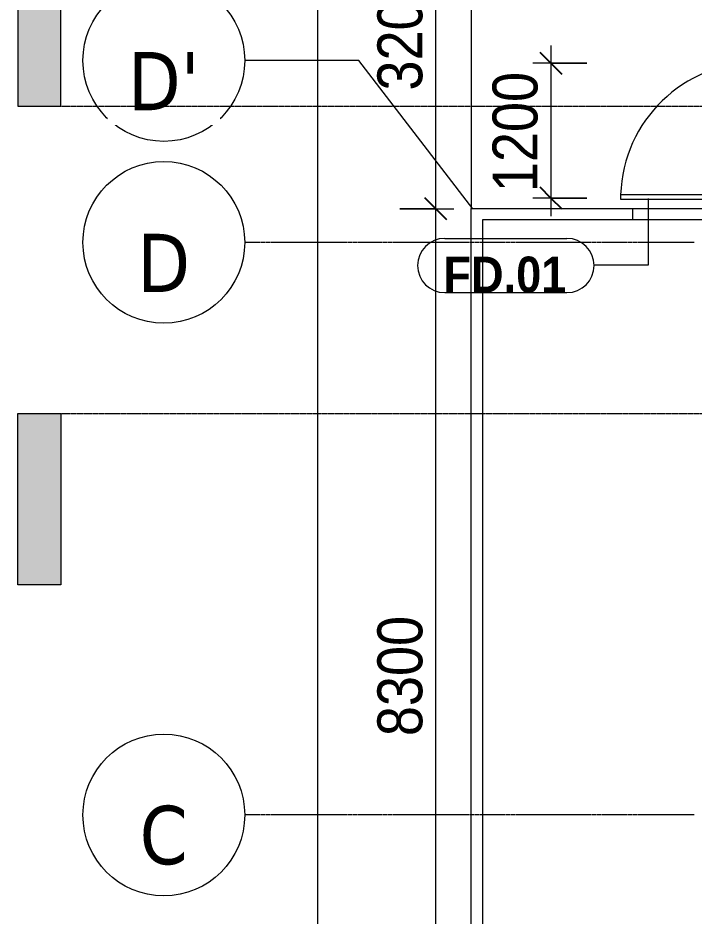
# Model space of a CAD drawing. Header units: millimetres. Extents: x 962 to 241049, y -15958 to 84407.
# Drawn here: x 90248 to 96266, y 27537 to 35536 of the extents above; entities that cross this region are included whole.
import ezdxf

# ---------------------------------------------------------------- set-up
doc = ezdxf.new("R2010")
doc.units = ezdxf.units.MM
doc.linetypes.add('Dash Dot 3_16_', pattern=[7.9375, 4.7625, -1.5875, 0, -1.5875])
doc.linetypes.add('Grid Line', pattern=[22.225, 12.7, -3.175, 3.175, -3.175])
for name, color, linetype, lineweight in [('A-ANNO-DIMS', 211, 'Continuous', 9), ('A-ANNO-DIMS-160', 211, 'Continuous', 9), ('A-DETL-GENF-2', 1, 'Continuous', 9), ('A-DOOR-3', 1, 'Continuous', 9), ('A-DOOR-IDEN', 31, 'Continuous', 9), ('A-FLOR', 192, 'Continuous', 9), ('A-WALL', 113, 'Continuous', 9), ('G-ANNO-SYMB', 111, 'Continuous', 9), ('G-ANNO-SYMB-1', 111, 'Dash Dot 3_16_', 18), ('S-GRID', 1, 'Continuous', 9), ('S-GRID-1', 1, 'Grid Line', 9), ('S-GRID-IDEN', 1, 'Continuous', 9)]:
    doc.layers.add(name, color=color, linetype=linetype, lineweight=lineweight)
doc.styles.add('Arial_B_5', font='arialbd_0.ttf', dxfattribs={"width": 0.9, "height": 320})
doc.styles.add('Tahoma_B', font='tahomabd_0.ttf', dxfattribs={"height": 520})
doc.styles.add('UTM Avo', font='UTM Avo.ttf', dxfattribs={"width": 0.9, "height": 400})
doc.dimstyles.new('1_Dim_chi_tiet_2_5', dxfattribs={"dimscale": 304.8, "dimtxt": 399.720379, "dimasz": 0.629921, "dimexe": 0.524934, "dimexo": 0.0625, "dimgap": 0.052493, "dimtad": 1, "dimdec": 0, "dimrnd": 5, "dimzin": 0, "dimdsep": 46, "dimtxsty": 'UTM Avo', "dimblk1": 'OBLIQUE', "dimblk2": 'OBLIQUE', "dimsah": 1, "dimcen": 0.09, "dimdle": 0.524934, "dimazin": 0, "dimtfac": 1, "dimtdec": 4, "dimtix": 1, "dimtmove": 0, "dimatfit": 3, "dimfxl": 1.049869, "dimfxlon": 1, "dimtvp": 1, "dimtolj": 1, "dimtzin": 0, "dimarcsym": 2})

# ---------------------------------------------------------------- blocks, each defined once
blk = doc.blocks.new('FD_01 - FD_01-1200x2200mm-1787918-TKCS_MB TẦNG 1')
at = {"layer": 'A-DETL-GENF-2'}
for p, q in [((570, -100), (570, -1320)), ((610, -1320), (610, -100)), ((570, -1320), (610, -1320))]:
    blk.add_line(p, q, dxfattribs=at)
blk.add_arc((610, -100), 1220, 180, 268.12111, dxfattribs=at)
blk = doc.blocks.new('Grid - M_Grid Head - Circle-353313-TKCS_MB TẦNG 1')
at = {"layer": 'S-GRID-IDEN'}
blk.add_circle((0, 0), 4.5, dxfattribs=at)
blk = doc.blocks.new('Section - 3_32_ x 3_8_-4701953-TKCS_MB TẦNG 1')
at = {"layer": 'G-ANNO-SYMB'}
blk.add_hatch(color=256, dxfattribs=at).paths.add_polyline_path([(0, 9.525), (0, 0), (-2.38125, 0), (-2.38125, 9.525)])
for p, q in [((0, 9.525), (-2.38125, 9.525)), ((-2.38125, 9.525), (-2.38125, 0)), ((0, 0), (0, 9.525)), ((-2.38125, 0), (0, 0))]:
    blk.add_line(p, q, dxfattribs=at)
blk = doc.blocks.new('DIMBLOCK124-TKCS_MB TẦNG 1')
at = {"layer": 'A-ANNO-DIMS-160'}
for p, q in [((94991.8, 35291.9), (94991.8, 33771.9)), ((95311.8, 35131.9), (94831.8, 35131.9)), ((94991.8, 35131.9), (95311.8, 35131.9)), ((95311.8, 33931.9), (94831.8, 33931.9)), ((94991.8, 33931.9), (95311.8, 33931.9))]:
    blk.add_line(p, q, dxfattribs=at)
at = {"layer": 'A-ANNO-DIMS-160', "lineweight": 25}
for p, q in [((94991.8, 35131.9), (94895.8, 35227.9)), ((94991.8, 35131.9), (95087.8, 35035.9)), ((94991.8, 33931.9), (94895.8, 34027.9)), ((94991.8, 33931.9), (95087.8, 33835.9))]:
    blk.add_line(p, q, dxfattribs=at)
at = {"layer": 'A-ANNO-DIMS-160', "color": 0, "insert": (94472.1, 33984.2), "char_height": 400, "width": 1314.636, "attachment_point": 1, "rotation": 90, "line_spacing_factor": 1.110334, "style": 'UTM Avo'}
blk.add_mtext('1200', dxfattribs=at)
blk = doc.blocks.new('_Oblique')
at = {"color": 0, "linetype": 'ByBlock', "lineweight": -2}
blk.add_line((-0.5, -0.5), (0.5, 0.5), dxfattribs=at)
blk = doc.blocks.new('DIMBLOCK126-TKCS_MB TẦNG 1')
at = {"layer": 'A-ANNO-DIMS-160', "lineweight": 25}
for p, q in [((93966.7, 33836.9), (93870.7, 33932.9)), ((93966.7, 33836.9), (94062.7, 33740.9)), ((93966.7, 25536.9), (93870.7, 25632.9)), ((93966.7, 25536.9), (94062.7, 25440.9))]:
    blk.add_line(p, q, dxfattribs=at)
at = {"layer": 'A-ANNO-DIMS-160'}
for p, q in [((93646.7, 33836.9), (94126.7, 33836.9)), ((93966.7, 33836.9), (93646.7, 33836.9)), ((93966.7, 25536.9), (93966.7, 33836.9)), ((93646.7, 25536.9), (94126.7, 25536.9)), ((93966.7, 25536.9), (93646.7, 25536.9))]:
    blk.add_line(p, q, dxfattribs=at)
at = {"layer": 'A-ANNO-DIMS-160', "color": 0, "insert": (93447.1, 29139.2), "char_height": 400, "width": 1314.636, "attachment_point": 1, "rotation": 90, "line_spacing_factor": 1.110334, "style": 'UTM Avo'}
blk.add_mtext('8300', dxfattribs=at)
blk = doc.blocks.new('DIMBLOCK127-TKCS_MB TẦNG 1')
at = {"layer": 'A-ANNO-DIMS-160', "lineweight": 25}
for p, q in [((93966.7, 37036.9), (93870.7, 37132.9)), ((93966.7, 37036.9), (94062.7, 36940.9)), ((93966.7, 33836.9), (93870.7, 33932.9)), ((93966.7, 33836.9), (94062.7, 33740.9))]:
    blk.add_line(p, q, dxfattribs=at)
at = {"layer": 'A-ANNO-DIMS-160'}
for p, q in [((93646.7, 37036.9), (94126.7, 37036.9)), ((93966.7, 37036.9), (93646.7, 37036.9)), ((93966.7, 33836.9), (93966.7, 37036.9)), ((93646.7, 33836.9), (94126.7, 33836.9)), ((93966.7, 33836.9), (93646.7, 33836.9))]:
    blk.add_line(p, q, dxfattribs=at)
at = {"layer": 'A-ANNO-DIMS-160', "color": 0, "insert": (93447.1, 34889.2), "char_height": 400, "width": 1314.636, "attachment_point": 1, "rotation": 90, "line_spacing_factor": 1.110334, "style": 'UTM Avo'}
blk.add_mtext('3200', dxfattribs=at)
blk = doc.blocks.new('DIMBLOCK133-TKCS_MB TẦNG 1')
at = {"layer": 'A-ANNO-DIMS-160'}
for p, q in [((92916.7, 17076.9), (92916.7, 78396.9)), ((92596.7, 78236.9), (93076.7, 78236.9)), ((92916.7, 78236.9), (92596.7, 78236.9)), ((92596.7, 17236.9), (93076.7, 17236.9)), ((92916.7, 17236.9), (92596.7, 17236.9))]:
    blk.add_line(p, q, dxfattribs=at)
at = {"layer": 'A-ANNO-DIMS-160', "lineweight": 25}
for p, q in [((92916.7, 78236.9), (92820.7, 78332.9)), ((92916.7, 78236.9), (93012.7, 78140.9)), ((92916.7, 17236.9), (92820.7, 17332.9)), ((92916.7, 17236.9), (93012.7, 17140.9))]:
    blk.add_line(p, q, dxfattribs=at)
at = {"layer": 'A-ANNO-DIMS-160', "color": 0, "insert": (92397.1, 47052.2), "char_height": 400, "width": 1643.295, "attachment_point": 1, "rotation": 90, "line_spacing_factor": 1.110334, "style": 'UTM Avo'}
blk.add_mtext('61000', dxfattribs=at)
blk = doc.blocks.new('STN_Door Tag - STN_Door Tag-1788670-TKCS_MB TẦNG 1')
at = {"layer": 'A-DOOR-IDEN'}
for p, q in [((-3.37, 1.495), (3.431, 1.495)), ((-3.37, -1.524), (3.431, -1.524))]:
    blk.add_line(p, q, dxfattribs=at)
for centre, start, end in [((-3.37, -0.015), 90, 270), ((3.431, -0.015), 270, 90)]:
    blk.add_arc(centre, 1.509, start, end, dxfattribs=at)

msp = doc.modelspace()

# ---------------------------------------------------------------- linework, layer by layer
at = {"layer": 'A-DOOR-IDEN'}
for p, q in [((95857.3, 33927.5), (95857.3, 33332.7)), ((95857.3, 33332.7), (95375.8, 33332.7))]:
    msp.add_line(p, q, dxfattribs=at)
at = {"layer": 'A-FLOR'}
for p, q in [((94282.5, 37037.4), (94282.5, 33837.4)), ((95721.6, 33837.4), (96831.6, 33837.4)), ((96831.6, 33737.4), (95721.6, 33737.4))]:
    msp.add_line(p, q, dxfattribs=at)
at = {"layer": 'A-WALL'}
for p, q in [((94282.5, 33837.4), (95721.6, 33837.4)), ((94282.5, 18236.9), (94282.5, 33837.4)), ((95721.6, 33737.4), (95721.6, 33837.4)), ((95721.6, 33737.4), (94382.5, 33737.4)), ((94382.5, 33737.4), (94382.5, 18236.9))]:
    msp.add_line(p, q, dxfattribs=at)
at = {"layer": 'G-ANNO-SYMB-1'}
msp.add_line((90628.5, 32011.5), (198105.9, 32011.5), dxfattribs=at)
at = {"layer": 'S-GRID'}
for p, q in [((93281.8, 35156.8), (92265.8, 35156.8)), ((94297.8, 33836.9), (93281.8, 35156.8))]:
    msp.add_line(p, q, dxfattribs=at)
at = {"layer": 'S-GRID-1'}
for p, q in [((98297.8, 33836.9), (94297.8, 33836.9)), ((96265.8, 33536.9), (92265.8, 33536.9)), ((96265.8, 28436.9), (92265.8, 28436.9))]:
    msp.add_line(p, q, dxfattribs=at)

# ---------------------------------------------------------------- block references
at = {"layer": 'A-DOOR-3', "rotation": 269.9999999999999}
msp.add_blockref('FD_01 - FD_01-1200x2200mm-1787918-TKCS_MB TẦNG 1', (96931.6, 34531.9), dxfattribs=at)
at = {"layer": 'A-DOOR-IDEN', "xscale": 159.9999999999999, "yscale": 159.9999999999999, "zscale": 159.9999999999999}
msp.add_blockref('STN_Door Tag - STN_Door Tag-1788670-TKCS_MB TẦNG 1', (94585.4, 33333.3), dxfattribs=at)
at = {"layer": 'G-ANNO-SYMB', "xscale": 159.9999999999999, "yscale": 159.9999999999999, "zscale": 159.9999999999999}
msp.add_blockref('Section - 3_32_ x 3_8_-4701953-TKCS_MB TẦNG 1', (90628.5, 34751.5), dxfattribs=at)
at = {"layer": 'G-ANNO-SYMB', "extrusion": (0, 0, -1), "xscale": 159.9999999999999, "yscale": 159.9999999999999, "zscale": 159.9999999999999, "rotation": 180}
msp.add_blockref('Section - 3_32_ x 3_8_-4701953-TKCS_MB TẦNG 1', (-90628.5, 32011.5), dxfattribs=at)
at = {"layer": 'S-GRID-IDEN', "xscale": 159.9999999999999, "yscale": 159.9999999999999, "zscale": 159.9999999999999, "rotation": 89.99999999999982}
for p in [(91545.8, 35156.8), (91545.8, 33536.9), (91545.8, 28436.9)]:
    msp.add_blockref('Grid - M_Grid Head - Circle-353313-TKCS_MB TẦNG 1', p, dxfattribs=at)

# ---------------------------------------------------------------- texts
at = {"layer": 'A-DOOR-IDEN', "insert": (94582.1, 33248), "char_height": 320, "width": 1124.64, "attachment_point": 5, "line_spacing_factor": 0.936439, "style": 'Arial_B_5'}
msp.add_mtext('\\pt7.2,14.4,21.6,28.8,36,43.2,50.4,57.6,64.8,72,79.2,86.4,93.6,100.8,108,115.2,122.4,129.6,136.8,144,151.2,158.4,165.6,172.8,180,187.2,194.4,201.6,208.8,216,223.2,230.4;FD.01', dxfattribs=at)

# ---------------------------------------------------------------- dimensions: what is measured, and where the dimension line sits
at = {"layer": 'A-ANNO-DIMS'}
for base, p1, p2, override, picture, middle in [((92916.7, 78236.9), (92596.7, 17236.9), (92596.7, 78236.9), {"dimpost": '<>', "dimfxl": 61000}, 'DIMBLOCK133-TKCS_MB TẦNG 1', (92693.8, 47736.9)), ((93966.7, 37036.9), (93646.7, 33836.9), (93646.7, 37036.9), {"dimpost": '<>', "dimfxl": 3200}, 'DIMBLOCK127-TKCS_MB TẦNG 1', (93743.8, 35436.9)), ((94991.8, 33931.9), (95311.8, 35131.9), (95311.8, 33931.9), {"dimpost": '<>', "dimfxl": 1200}, 'DIMBLOCK124-TKCS_MB TẦNG 1', (94768.8, 34531.9)), ((93966.7, 33836.9), (93646.7, 25536.9), (93646.7, 33836.9), {"dimpost": '<>', "dimfxl": 8300}, 'DIMBLOCK126-TKCS_MB TẦNG 1', (93743.8, 29686.9))]:
    dim = msp.add_linear_dim(base=base, p1=p1, p2=p2, angle=90, dimstyle='1_Dim_chi_tiet_2_5', override=override, dxfattribs=at)
    dim.commit()
    dim.dimension.update_dxf_attribs({"geometry": picture, "text_midpoint": middle})

# ---------------------------------------------------------------- next in the draw order: texts
at = {"layer": 'S-GRID-IDEN', "char_height": 520, "attachment_point": 5, "line_spacing_factor": 0.996129, "style": 'Tahoma_B', "bg_fill": 3, "box_fill_scale": 1.25, "bg_fill_color": 256, "bg_fill_true_color": 13158600, "bg_fill_transparency": 0}
for s, insert, width in [("\\pt2031.9988,4063.9976,6096.0016,8128.0004,10159.9992,12191.998,14224.002,16256.0008,18287.9996,20319.9984,22352.0024,24384.0012,26416,28447.9988,30479.9976,32512.0016,34544.0004,36575.9992,38607.998,40640.002,42672.0008,44703.9996,46735.9984,48768.0024,50800.0012,52832,54863.9988,56895.9976,58928.0016,60960.0004,62991.9992,65023.998;D'", (91545.2, 34973.5), 740.8), ('\\pt2031.9988,4063.9976,6096.0016,8128.0004,10159.9992,12191.998,14224.002,16256.0008,18287.9996,20319.9984,22352.0024,24384.0012,26416,28447.9988,30479.9976,32512.0016,34544.0004,36575.9992,38607.998,40640.002,42672.0008,44703.9996,46735.9984,48768.0024,50800.0012,52832,54863.9988,56895.9976,58928.0016,60960.0004,62991.9992,65023.998;D', (91544.4, 33353.6), 550.4), ('\\pt2031.9988,4063.9976,6096.0016,8128.0004,10159.9992,12191.998,14224.002,16256.0008,18287.9996,20319.9984,22352.0024,24384.0012,26416,28447.9988,30479.9976,32512.0016,34544.0004,36575.9992,38607.998,40640.002,42672.0008,44703.9996,46735.9984,48768.0024,50800.0012,52832,54863.9988,56895.9976,58928.0016,60960.0004,62991.9992,65023.998;C', (91544.4, 28253.6), 486.4)]:
    msp.add_mtext(s, dxfattribs=dict(at, insert=insert, width=width))

# ---------------------------------------------------------------- next in the draw order: linework, layer by layer
at = {"layer": 'G-ANNO-SYMB-1'}
msp.add_line((90628.5, 34751.5), (198105.9, 34751.5), dxfattribs=at)

doc.saveas('drawing.dxf')
